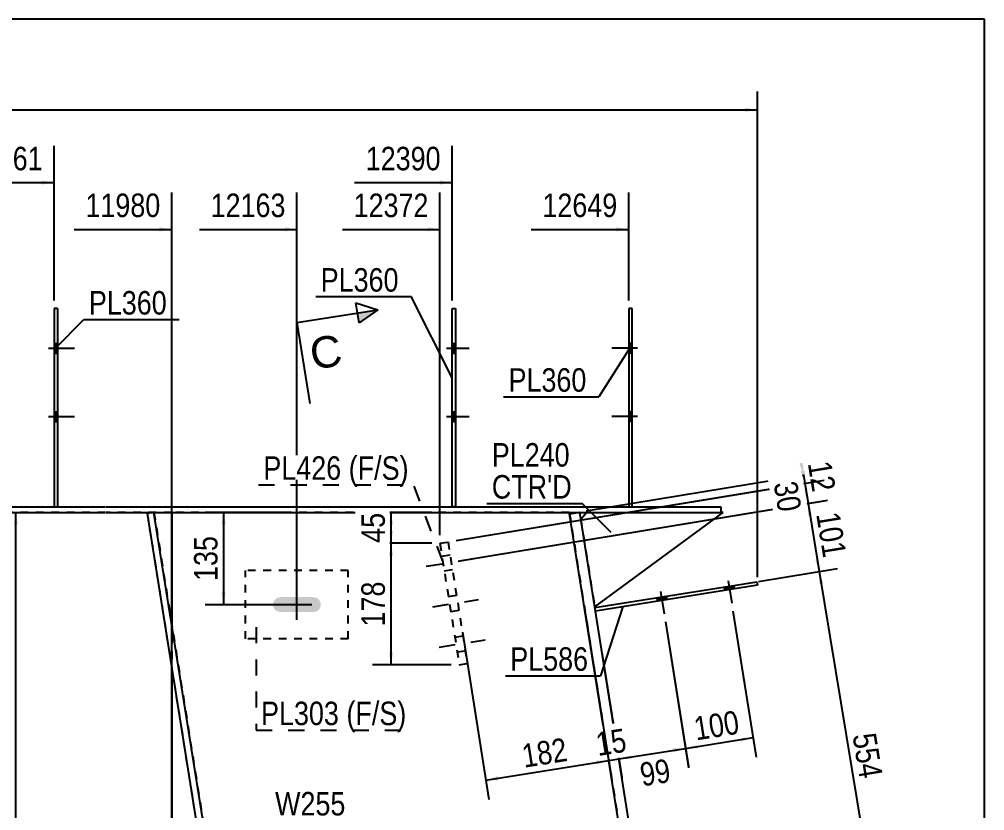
# Model space of a CAD drawing. Header units: millimetres. Extents: x -1031 to -628, y -184 to 93.
# Drawn here: x -746 to -628.3, y -3 to 93.4 of the extents above; entities that cross this region are included whole.
import ezdxf

# ---------------------------------------------------------------- set-up
doc = ezdxf.new("R2010")
doc.units = ezdxf.units.MM
doc.linetypes.add('DXK_LINE_DOT1', pattern=[1.8814, 0.9407, -0.9407])
doc.linetypes.add('DXK_LINE_DOT2', pattern=[3.9198, 1.9599, -1.9599])
doc.styles.add('Arial', font='ARIAL.TTF', dxfattribs={"height": 0.2})
doc.styles.add('Arial Narrow', font='ARIALN.TTF', dxfattribs={"height": 0.2})

# ---------------------------------------------------------------- blocks, each defined once
blk = doc.blocks.new('Unknown-624476958-1210')
at = {"color": 5, "linetype": 'Continuous'}
for p, q in [((-628.32, 93.42), (-1028.32, 93.42)), ((-628.32, -183.58), (-628.32, 93.42))]:
    blk.add_line(p, q, dxfattribs=at)
blk = doc.blocks.new('Part-624476958-1717 - 1694')
at = {"color": 2, "linetype": 'Continuous'}
for p, q in [((-764.79, 34), (-759.79, 34)), ((-764.79, 34), (-764.79, 33.33)), ((-764.79, 33.33), (-759.79, 33.33)), ((-759.69, 34), (-747.53, 34)), ((-759.69, 33.33), (-747.53, 33.33)), ((-747.43, 34), (-735.51, 34)), ((-747.43, 33.33), (-735.51, 33.33)), ((-735.41, 34), (-660.5, 34)), ((-735.41, 33.33), (-660.5, 33.33)), ((-660.5, 34), (-660.5, 33.33))]:
    blk.add_line(p, q, dxfattribs=at)
blk = doc.blocks.new('Part-624476958-1766 - 1694')
at = {"color": 2, "linetype": 'Continuous'}
for p, q in [((-784.48, 33.33), (-784.48, -20.83)), ((-727.42, 19.73), (-727.42, 33.33)), ((-727.42, 14.42), (-727.42, -33.33))]:
    blk.add_line(p, q, dxfattribs=at)
at = {"color": 7, "linetype": 'DXK_LINE_DOT1'}
for p, q in [((-769.89, 33.33), (-784.48, 33.33)), ((-759.79, 33.33), (-769.79, 33.33)), ((-747.53, 33.33), (-759.69, 33.33)), ((-735.51, 33.33), (-747.43, 33.33)), ((-727.42, 33.33), (-735.41, 33.33)), ((-727.42, 33.33), (-727.42, 14.42)), ((-784.48, -20.83), (-769.89, -21.56)), ((-769.79, -23.01), (-759.79, -23.51)), ((-759.69, -26.55), (-747.53, -27.15)), ((-747.43, -32.14), (-735.51, -32.73)), ((-735.41, -32.93), (-727.42, -33.33))]:
    blk.add_line(p, q, dxfattribs=at)
blk = doc.blocks.new('Part-624476958-1985 - 1694')
at = {"color": 2, "linetype": 'Continuous'}
for p, q in [((-677.56, 32.51), (-676.86, 33.33)), ((-675.86, 21.81), (-660.19, 33.33)), ((-660.19, 33.33), (-660.5, 33.33))]:
    blk.add_line(p, q, dxfattribs=at)
at = {"color": 7, "linetype": 'DXK_LINE_DOT1'}
for p, q in [((-676.86, 33.33), (-660.5, 33.33)), ((-677.56, 32.51), (-675.86, 21.81))]:
    blk.add_line(p, q, dxfattribs=at)
blk = doc.blocks.new('Part-624476958-2122 - 1694')
at = {"color": 2, "linetype": 'Continuous'}
for p, q in [((-671.29, 58.17), (-671.71, 58.17)), ((-671.71, 58.17), (-671.71, 34)), ((-671.29, 34), (-671.29, 58.17))]:
    blk.add_line(p, q, dxfattribs=at)
at = {"color": 7, "linetype": 'DXK_LINE_DOT1'}
blk.add_line((-671.71, 34), (-671.29, 34), dxfattribs=at)
blk = doc.blocks.new('Part-624476958-1912 - 1694')
at = {"color": 2, "linetype": 'Continuous'}
for p, q in [((-678.93, 33.17), (-677.9, 33.33)), ((-669.81, -24.17), (-678.93, 33.17)), ((-668.58, -23.98), (-677.69, 33.33))]:
    blk.add_line(p, q, dxfattribs=at)
at = {"color": 7, "linetype": 'DXK_LINE_DOT1'}
for p, q in [((-677.9, 33.33), (-677.7, 33.37)), ((-677.7, 33.37), (-677.69, 33.33)), ((-668.58, -23.98), (-669.81, -24.17))]:
    blk.add_line(p, q, dxfattribs=at)
blk = doc.blocks.new('Part-624476958-2127 - 1694')
at = {"color": 2, "linetype": 'Continuous'}
for p, q in [((-741.34, 58.17), (-741.76, 58.17)), ((-741.76, 58.17), (-741.76, 34)), ((-741.34, 58.17), (-741.34, 34))]:
    blk.add_line(p, q, dxfattribs=at)
at = {"color": 7, "linetype": 'DXK_LINE_DOT1'}
blk.add_line((-741.76, 34), (-741.34, 34), dxfattribs=at)
blk = doc.blocks.new('Part-624476958-1934 - 1694')
at = {"color": 2, "linetype": 'Continuous'}
for p, q in [((-729.59, 33.33), (-730.41, 33.2)), ((-730.41, 33.2), (-720.02, -32.16)), ((-719.19, -32.02), (-729.59, 33.33))]:
    blk.add_line(p, q, dxfattribs=at)
at = {"color": 7, "linetype": 'DXK_LINE_DOT1'}
blk.add_line((-720.02, -32.16), (-719.19, -32.02), dxfattribs=at)
blk = doc.blocks.new('Part-624476958-1956 - 1694')
at = {"color": 7, "linetype": 'DXK_LINE_DOT1'}
for p, q in [((-729.59, 33.33), (-730.41, 33.2)), ((-730.41, 33.2), (-720.02, -32.16)), ((-729.59, 33.33), (-719.19, -32.02))]:
    blk.add_line(p, q, dxfattribs=at)
blk = doc.blocks.new('Part-624476958-2203 - 1694')
at = {"color": 7, "linetype": 'DXK_LINE_DOT1'}
for p, q in [((-694.73, 29.57), (-693.74, 29.72)), ((-694.73, 29.57), (-692.37, 14.75)), ((-693.74, 29.72), (-691.39, 14.91)), ((-692.37, 14.75), (-691.39, 14.91))]:
    blk.add_line(p, q, dxfattribs=at)
blk = doc.blocks.new('Part-624476958-2085 - 1694')
at = {"color": 7, "linetype": 'DXK_LINE_DOT1'}
for p, q in [((-705.91, 26.25), (-718.41, 26.25)), ((-718.41, 17.92), (-718.41, 26.25)), ((-705.91, 17.92), (-705.91, 26.25)), ((-705.91, 17.92), (-718.41, 17.92))]:
    blk.add_line(p, q, dxfattribs=at)
blk = doc.blocks.new('Part-624476958-2181 - 1694')
at = {"color": 2, "linetype": 'Continuous'}
for p, q in [((-675.85, 21.72), (-656.1, 24.86)), ((-656.1, 24.86), (-656.03, 24.45)), ((-656.03, 24.45), (-675.78, 21.31))]:
    blk.add_line(p, q, dxfattribs=at)
at = {"color": 7, "linetype": 'DXK_LINE_DOT1'}
blk.add_line((-675.78, 21.31), (-675.85, 21.72), dxfattribs=at)
blk = doc.blocks.new('Part-624476958-2335 - 1694')
at = {"color": 2, "linetype": 'Continuous'}
for p, q in [((-693.25, 34), (-693.25, 58.17)), ((-693.25, 58.17), (-692.84, 58.17)), ((-692.84, 58.17), (-692.84, 34))]:
    blk.add_line(p, q, dxfattribs=at)
at = {"color": 7, "linetype": 'DXK_LINE_DOT1'}
blk.add_line((-692.84, 34), (-693.25, 34), dxfattribs=at)
blk = doc.blocks.new('Part-624476958-2370 - 1694')
at = {"color": 2, "linetype": 'Continuous'}
for p, q in [((-727.42, 33.33), (-727.42, 19.73)), ((-678.93, 33.17), (-678.96, 33.33)), ((-727.42, -33.33), (-727.42, 14.42))]:
    blk.add_line(p, q, dxfattribs=at)
at = {"color": 7, "linetype": 'DXK_LINE_DOT1'}
for p, q in [((-678.96, 33.33), (-727.42, 33.33)), ((-678.93, 33.17), (-669.81, -24.17)), ((-669.81, -24.17), (-719.19, -32.02)), ((-720.02, -32.16), (-727.42, -33.33))]:
    blk.add_line(p, q, dxfattribs=at)
blk = doc.blocks.new('Bolt-624476958-2376 - 1694')
at = {"linetype": 'Continuous'}
blk.add_hatch(color=3, dxfattribs=at).paths.add_polyline_path([(-715.01, 22.43), (-715.08, 22.08), (-715.01, 21.73), (-714.81, 21.43), (-714.51, 21.24), (-714.16, 21.17), (-710.16, 21.17), (-709.81, 21.24), (-709.51, 21.43), (-709.31, 21.73), (-709.24, 22.08), (-709.31, 22.43), (-709.51, 22.73), (-709.81, 22.93), (-710.16, 23), (-714.16, 23), (-714.51, 22.93), (-714.81, 22.73)])
at = {"color": 3, "linetype": 'Continuous'}
for p, q in [((-712.16, 20.25), (-712.16, 23.92)), ((-710.33, 22.08), (-713.99, 22.08))]:
    blk.add_line(p, q, dxfattribs=at)
blk = doc.blocks.new('Bolt-624476958-2385 - 1694')
at = {"linetype": 'Continuous'}
for points in [[(-660, 23.82), (-658.85, 24), (-658.91, 24.42), (-660.06, 24.23)], [(-660, 23.82), (-658.85, 24), (-658.91, 24.42), (-660.06, 24.23)], [(-668.23, 22.51), (-667.08, 22.7), (-667.14, 23.11), (-668.29, 22.92)], [(-668.23, 22.51), (-667.08, 22.7), (-667.14, 23.11), (-668.29, 22.92)]]:
    blk.add_hatch(color=3, dxfattribs=at).paths.add_polyline_path(points)
at = {"color": 3, "linetype": 'Continuous'}
for p, q in [((-659.59, 24.98), (-659.16, 22.27)), ((-659.59, 24.98), (-659.16, 22.27)), ((-667.82, 23.67), (-667.39, 20.96)), ((-667.82, 23.67), (-667.39, 20.96)), ((-660.06, 24.23), (-660, 23.82)), ((-660.06, 24.23), (-660, 23.82)), ((-658.91, 24.42), (-658.85, 24)), ((-658.91, 24.42), (-658.85, 24)), ((-668.29, 22.92), (-668.23, 22.51)), ((-668.29, 22.92), (-668.23, 22.51)), ((-667.14, 23.11), (-667.08, 22.7)), ((-667.14, 23.11), (-667.08, 22.7))]:
    blk.add_line(p, q, dxfattribs=at)
blk = doc.blocks.new('Bolt-624476958-2386 - 1694')
at = {"color": 3, "linetype": 'DXK_LINE_DOT2'}
for p, q in [((-696.39, 26.77), (-690.8, 27.66)), ((-694.48, 28), (-693.49, 28.16)), ((-694.19, 26.19), (-693.21, 26.35)), ((-695.61, 21.83), (-690.01, 22.72)), ((-693.7, 23.07), (-692.71, 23.22)), ((-693.41, 21.26), (-692.42, 21.41)), ((-694.82, 16.9), (-689.23, 17.79)), ((-692.91, 18.13), (-691.92, 18.29)), ((-692.62, 16.32), (-691.64, 16.47))]:
    blk.add_line(p, q, dxfattribs=at)
blk = doc.blocks.new('Bolt-624476958-2394 - 1694')
at = {"linetype": 'Continuous'}
for points in [[(-692.84, 52.75), (-692.84, 53.91), (-693.25, 53.91), (-693.25, 52.75)], [(-692.84, 52.75), (-692.84, 53.91), (-693.25, 53.91), (-693.25, 52.75)], [(-692.84, 44.41), (-692.84, 45.58), (-693.25, 45.58), (-693.25, 44.41)], [(-692.84, 44.41), (-692.84, 45.58), (-693.25, 45.58), (-693.25, 44.41)]]:
    blk.add_hatch(color=3, dxfattribs=at).paths.add_polyline_path(points)
at = {"color": 3, "linetype": 'Continuous'}
for p, q in [((-693.92, 53.33), (-691.17, 53.33)), ((-693.92, 53.33), (-691.17, 53.33)), ((-693.25, 53.91), (-692.84, 53.91)), ((-693.25, 53.91), (-692.84, 53.91)), ((-693.25, 52.75), (-692.84, 52.75)), ((-693.25, 52.75), (-692.84, 52.75)), ((-693.92, 45), (-691.17, 45)), ((-693.92, 45), (-691.17, 45)), ((-693.25, 45.58), (-692.84, 45.58)), ((-693.25, 45.58), (-692.84, 45.58)), ((-693.25, 44.41), (-692.84, 44.41)), ((-693.25, 44.41), (-692.84, 44.41))]:
    blk.add_line(p, q, dxfattribs=at)
blk = doc.blocks.new('Bolt-624476958-8358 - 1694')
at = {"linetype": 'Continuous'}
for points in [[(-671.29, 52.75), (-671.29, 53.91), (-671.71, 53.91), (-671.71, 52.75)], [(-671.29, 52.75), (-671.29, 53.91), (-671.71, 53.91), (-671.71, 52.75)], [(-671.29, 44.41), (-671.29, 45.58), (-671.71, 45.58), (-671.71, 44.41)], [(-671.29, 44.41), (-671.29, 45.58), (-671.71, 45.58), (-671.71, 44.41)]]:
    blk.add_hatch(color=3, dxfattribs=at).paths.add_polyline_path(points)
at = {"color": 3, "linetype": 'Continuous'}
for p, q in [((-670.63, 53.33), (-673.79, 53.33)), ((-670.63, 53.33), (-673.79, 53.33)), ((-671.29, 53.91), (-671.71, 53.91)), ((-671.29, 53.91), (-671.71, 53.91)), ((-671.29, 52.75), (-671.71, 52.75)), ((-671.29, 52.75), (-671.71, 52.75)), ((-670.63, 45), (-673.79, 45)), ((-670.63, 45), (-673.79, 45)), ((-671.29, 45.58), (-671.71, 45.58)), ((-671.29, 45.58), (-671.71, 45.58)), ((-671.29, 44.41), (-671.71, 44.41)), ((-671.29, 44.41), (-671.71, 44.41))]:
    blk.add_line(p, q, dxfattribs=at)
blk = doc.blocks.new('Bolt-624476958-5763 - 1694')
at = {"linetype": 'Continuous'}
for points in [[(-741.34, 52.75), (-741.34, 53.91), (-741.76, 53.91), (-741.76, 52.75)], [(-741.34, 52.75), (-741.34, 53.91), (-741.76, 53.91), (-741.76, 52.75)], [(-741.34, 44.41), (-741.34, 45.58), (-741.76, 45.58), (-741.76, 44.41)], [(-741.34, 44.41), (-741.34, 45.58), (-741.76, 45.58), (-741.76, 44.41)]]:
    blk.add_hatch(color=3, dxfattribs=at).paths.add_polyline_path(points)
at = {"color": 3, "linetype": 'Continuous'}
for p, q in [((-742.43, 53.33), (-739.26, 53.33)), ((-742.43, 53.33), (-739.26, 53.33)), ((-741.76, 53.91), (-741.34, 53.91)), ((-741.76, 53.91), (-741.34, 53.91)), ((-741.76, 52.75), (-741.34, 52.75)), ((-741.76, 52.75), (-741.34, 52.75)), ((-742.43, 45), (-739.26, 45)), ((-742.43, 45), (-739.26, 45)), ((-741.76, 45.58), (-741.34, 45.58)), ((-741.76, 45.58), (-741.34, 45.58)), ((-741.76, 44.41), (-741.34, 44.41)), ((-741.76, 44.41), (-741.34, 44.41))]:
    blk.add_line(p, q, dxfattribs=at)
blk = doc.blocks.new('StraightDimension-624476958-9622 - 1694')
at = {"linetype": 'Continuous'}
for points in [[(-671.39, 3.26), (-672.91, 3.28), (-671.47, 3.76)], [(-666.31, 4.58), (-664.79, 4.57), (-666.23, 4.09)]]:
    blk.add_hatch(color=7, dxfattribs=at).paths.add_polyline_path(points)
at = {"color": 7, "linetype": 'Continuous'}
for p, q in [((-667.23, 19.97), (-664.43, 2.35)), ((-674.97, 16.24), (-672.56, 1.05)), ((-672.91, 3.28), (-664.79, 4.57))]:
    blk.add_line(p, q, dxfattribs=at)
at = {"color": 0}
blk.add_wipeout([(-665.77, 0.01), (-666.43, 4.16), (-671.22, 3.39), (-670.56, -0.76)], dxfattribs=at)
at = {"color": 3, "style": 'Arial Narrow'}
blk.add_text('99', height=2.863, rotation=9.0355, dxfattribs=at).set_placement((-670.07, -0.07))
blk = doc.blocks.new('StraightDimension-624476958-11270 - 1694')
at = {"linetype": 'Continuous'}
blk.add_hatch(color=7, dxfattribs=at).paths.add_polyline_path([(-694.75, 73.77), (-693.25, 73.52), (-694.75, 73.27)])
at = {"color": 7, "linetype": 'Continuous'}
for p, q in [((-693.25, 59.17), (-693.25, 78.02)), ((-705.14, 73.52), (-693.25, 73.52))]:
    blk.add_line(p, q, dxfattribs=at)
at = {"color": 0}
blk.add_wipeout([(-694.03, 74.42), (-694.03, 78.62), (-704.37, 78.62), (-704.37, 74.42)], dxfattribs=at)
at = {"color": 3, "style": 'Arial Narrow'}
blk.add_text('12390', height=2.863, dxfattribs=at).set_placement((-703.77, 75.02))
blk = doc.blocks.new('StraightDimension-624476958-3941 - 1694')
at = {"linetype": 'Continuous'}
for points in [[(-700.94, 28.07), (-700.69, 29.57), (-700.44, 28.07)], [(-700.44, 16.25), (-700.69, 14.75), (-700.94, 16.25)]]:
    blk.add_hatch(color=7, dxfattribs=at).paths.add_polyline_path(points)
at = {"color": 7, "linetype": 'Continuous'}
for p, q in [((-695.73, 29.57), (-702.94, 29.57)), ((-700.69, 14.75), (-700.69, 29.57)), ((-693.37, 14.75), (-702.94, 14.75))]:
    blk.add_line(p, q, dxfattribs=at)
at = {"color": 0}
blk.add_wipeout([(-700.84, 25.5), (-705.04, 25.5), (-705.04, 18.82), (-700.84, 18.82)], dxfattribs=at)
at = {"color": 3, "style": 'Arial Narrow'}
blk.add_text('178', height=2.863, rotation=90.0002, dxfattribs=at).set_placement((-701.44, 19.42))
blk = doc.blocks.new('StraightDimension-624476958-9448 - 1694')
at = {"linetype": 'Continuous'}
for points in [[(-649.85, 32.9), (-649.85, 34.42), (-649.36, 32.98)], [(-648.48, 27.64), (-648.48, 26.12), (-648.97, 27.56)]]:
    blk.add_hatch(color=7, dxfattribs=at).paths.add_polyline_path(points)
at = {"color": 7, "linetype": 'Continuous'}
for p, q in [((-692.36, 27.42), (-647.63, 34.78)), ((-649.85, 34.42), (-648.48, 26.12)), ((-655.9, 24.9), (-646.26, 26.49))]:
    blk.add_line(p, q, dxfattribs=at)
at = {"color": 0}
blk.add_wipeout([(-648.48, 27), (-644.33, 27.68), (-645.42, 34.27), (-649.56, 33.59)], dxfattribs=at)
at = {"color": 3, "style": 'Arial Narrow'}
blk.add_text('101', height=2.863, rotation=-80.6495, dxfattribs=at).set_placement((-648.87, 33.1))
blk = doc.blocks.new('StraightDimension-624476958-9450 - 1694')
at = {"linetype": 'Continuous'}
for points in [[(-650.41, 39.38), (-650.42, 37.86), (-650.91, 39.3)], [(-650.26, 35.36), (-650.26, 36.88), (-649.77, 35.45)]]:
    blk.add_hatch(color=7, dxfattribs=at).paths.add_polyline_path(points)
at = {"color": 7, "linetype": 'Continuous'}
for p, q in [((-676.91, 33.5), (-648.2, 38.22)), ((-650.42, 37.86), (-650.26, 36.88)), ((-692.76, 29.89), (-648.04, 37.25))]:
    blk.add_line(p, q, dxfattribs=at)
at = {"color": 0}
blk.add_wipeout([(-649.79, 35), (-645.65, 35.68), (-646.44, 40.47), (-650.58, 39.79)], dxfattribs=at)
at = {"color": 3, "style": 'Arial Narrow'}
blk.add_text('12', height=2.863, rotation=-80.6495, dxfattribs=at).set_placement((-649.89, 39.3))
blk = doc.blocks.new('StraightDimension-624476958-2766 - 1694')
at = {"linetype": 'Continuous'}
for points in [[(-746.68, 31.83), (-746.43, 33.33), (-746.18, 31.83)], [(-746.18, -21.42), (-746.43, -22.92), (-746.68, -21.42)]]:
    blk.add_hatch(color=7, dxfattribs=at).paths.add_polyline_path(points)
at = {"color": 7, "linetype": 'Continuous'}
for p, q in [((-749.35, 33.33), (-744.03, 33.33)), ((-746.43, -22.92), (-746.43, 33.33)), ((-750.67, -22.92), (-744.03, -22.92))]:
    blk.add_line(p, q, dxfattribs=at)
at = {"color": 0}
blk.add_wipeout([(-746.58, 8.55), (-750.78, 8.55), (-750.78, 1.87), (-746.58, 1.87)], dxfattribs=at)
at = {"color": 3, "style": 'Arial Narrow'}
blk.add_text('675', height=2.863, rotation=90.0002, dxfattribs=at).set_placement((-747.18, 2.47))
blk = doc.blocks.new('StraightDimension-624476958-2826 - 1694')
at = {"linetype": 'Continuous'}
for points in [[(-721.34, 31.83), (-721.09, 33.33), (-720.84, 31.83)], [(-720.84, 23.58), (-721.09, 22.08), (-721.34, 23.58)]]:
    blk.add_hatch(color=7, dxfattribs=at).paths.add_polyline_path(points)
at = {"color": 7, "linetype": 'Continuous'}
for p, q in [((-713.16, 33.33), (-723.34, 33.33)), ((-721.09, 22.08), (-721.09, 33.33)), ((-713.16, 22.08), (-723.34, 22.08))]:
    blk.add_line(p, q, dxfattribs=at)
at = {"color": 0}
blk.add_wipeout([(-721.24, 31.05), (-725.44, 31.05), (-725.44, 24.37), (-721.24, 24.37)], dxfattribs=at)
at = {"color": 3, "style": 'Arial Narrow'}
blk.add_text('135', height=2.863, rotation=90.0002, dxfattribs=at).set_placement((-721.84, 24.97))
blk = doc.blocks.new('StraightDimension-624476958-11272 - 1694')
at = {"linetype": 'Continuous'}
blk.add_hatch(color=7, dxfattribs=at).paths.add_polyline_path([(-713.66, 68.07), (-712.16, 67.82), (-713.66, 67.57)])
at = {"color": 7, "linetype": 'Continuous'}
for p, q in [((-712.16, 23.08), (-712.16, 72.32)), ((-724.05, 67.82), (-712.16, 67.82))]:
    blk.add_line(p, q, dxfattribs=at)
at = {"color": 0}
blk.add_wipeout([(-712.94, 68.72), (-712.94, 72.92), (-723.28, 72.92), (-723.28, 68.72)], dxfattribs=at)
at = {"color": 3, "style": 'Arial Narrow'}
blk.add_text('12163', height=2.863, dxfattribs=at).set_placement((-722.68, 69.32))
blk = doc.blocks.new('StraightDimension-624476958-3940 - 1694')
at = {"linetype": 'Continuous'}
for points in [[(-700.94, 31.83), (-700.69, 33.33), (-700.44, 31.83)], [(-700.44, 31.07), (-700.69, 29.57), (-700.94, 31.07)]]:
    blk.add_hatch(color=7, dxfattribs=at).paths.add_polyline_path(points)
at = {"color": 7, "linetype": 'Continuous'}
for p, q in [((-695.73, 33.33), (-702.94, 33.33)), ((-700.69, 29.57), (-700.69, 33.33)), ((-695.73, 29.57), (-702.94, 29.57))]:
    blk.add_line(p, q, dxfattribs=at)
at = {"color": 0}
blk.add_wipeout([(-700.84, 33.88), (-705.04, 33.88), (-705.04, 29.02), (-700.84, 29.02)], dxfattribs=at)
at = {"color": 3, "style": 'Arial Narrow'}
blk.add_text('45', height=2.863, rotation=90.0002, dxfattribs=at).set_placement((-701.44, 29.62))
blk = doc.blocks.new('StraightDimension-624476958-9447 - 1694')
at = {"linetype": 'Continuous'}
for points in [[(-648.49, 24.6), (-648.48, 26.12), (-647.99, 24.68)], [(-640.98, -17.94), (-640.98, -19.47), (-641.47, -18.03)]]:
    blk.add_hatch(color=7, dxfattribs=at).paths.add_polyline_path(points)
at = {"color": 7, "linetype": 'Continuous'}
for p, q in [((-655.9, 24.9), (-646.26, 26.49)), ((-648.48, 26.12), (-640.98, -19.47)), ((-661.62, -22.86), (-638.76, -19.1))]:
    blk.add_line(p, q, dxfattribs=at)
at = {"color": 0}
blk.add_wipeout([(-644.04, 0.05), (-639.9, 0.74), (-640.98, 7.33), (-645.13, 6.65)], dxfattribs=at)
at = {"color": 3, "style": 'Arial Narrow'}
blk.add_text('554', height=2.863, rotation=-80.6495, dxfattribs=at).set_placement((-644.44, 6.16))
blk = doc.blocks.new('StraightDimension-624476958-9449 - 1694')
at = {"linetype": 'Continuous'}
for points in [[(-650.25, 38.41), (-650.26, 36.88), (-650.75, 38.32)], [(-649.85, 32.9), (-649.85, 34.42), (-649.36, 32.98)]]:
    blk.add_hatch(color=7, dxfattribs=at).paths.add_polyline_path(points)
at = {"color": 7, "linetype": 'Continuous'}
for p, q in [((-692.76, 29.89), (-647.89, 37.27)), ((-650.26, 36.88), (-649.85, 34.42)), ((-692.36, 27.42), (-647.48, 34.81))]:
    blk.add_line(p, q, dxfattribs=at)
at = {"color": 0}
blk.add_wipeout([(-653.95, 32.55), (-649.81, 33.23), (-650.6, 38.02), (-654.74, 37.34)], dxfattribs=at)
at = {"color": 3, "style": 'Arial Narrow'}
blk.add_text('30', height=2.863, rotation=-80.6495, dxfattribs=at).set_placement((-654.05, 36.85))
blk = doc.blocks.new('StraightDimension-624476958-9621 - 1694')
at = {"linetype": 'Continuous'}
for points in [[(-658.08, 5.89), (-656.56, 5.88), (-658, 5.39)], [(-663.26, 4.56), (-664.79, 4.57), (-663.34, 5.05)]]:
    blk.add_hatch(color=7, dxfattribs=at).paths.add_polyline_path(points)
at = {"color": 7, "linetype": 'Continuous'}
for p, q in [((-659, 21.28), (-656.18, 3.51)), ((-667.23, 19.97), (-664.41, 2.2)), ((-664.79, 4.57), (-656.56, 5.88))]:
    blk.add_line(p, q, dxfattribs=at)
at = {"color": 0}
blk.add_wipeout([(-657.39, 5.9), (-658.05, 10.04), (-664.65, 8.99), (-663.99, 4.85)], dxfattribs=at)
at = {"color": 3, "style": 'Arial Narrow'}
blk.add_text('100', height=2.863, rotation=9.0355, dxfattribs=at).set_placement((-663.5, 5.53))
blk = doc.blocks.new('StraightDimension-624476958-9623 - 1694')
at = {"linetype": 'Continuous'}
for points in [[(-671.39, 3.26), (-672.91, 3.28), (-671.47, 3.76)], [(-675.67, 3.09), (-674.15, 3.08), (-675.59, 2.6)]]:
    blk.add_hatch(color=7, dxfattribs=at).paths.add_polyline_path(points)
at = {"color": 7, "linetype": 'Continuous'}
for p, q in [((-677.01, 21.1), (-673.77, 0.71)), ((-674.97, 16.24), (-672.54, 0.91)), ((-674.15, 3.08), (-672.91, 3.28))]:
    blk.add_line(p, q, dxfattribs=at)
at = {"color": 0}
blk.add_wipeout([(-671.16, 3.71), (-671.82, 7.86), (-676.61, 7.09), (-675.95, 2.94)], dxfattribs=at)
at = {"color": 3, "style": 'Arial Narrow'}
blk.add_text('15', height=2.863, rotation=9.0355, dxfattribs=at).set_placement((-675.45, 3.63))
blk = doc.blocks.new('StraightDimension-624476958-9624 - 1694')
at = {"linetype": 'Continuous'}
for points in [[(-675.67, 3.09), (-674.15, 3.08), (-675.59, 2.6)], [(-687.61, 0.69), (-689.13, 0.7), (-687.68, 1.18)]]:
    blk.add_hatch(color=7, dxfattribs=at).paths.add_polyline_path(points)
at = {"color": 7, "linetype": 'Continuous'}
for p, q in [((-677.01, 21.1), (-673.77, 0.71)), ((-691.99, 18.72), (-688.75, -1.67)), ((-689.13, 0.7), (-674.15, 3.08))]:
    blk.add_line(p, q, dxfattribs=at)
at = {"color": 0}
blk.add_wipeout([(-678.36, 2.56), (-679.02, 6.71), (-685.62, 5.66), (-684.96, 1.51)], dxfattribs=at)
at = {"color": 3, "style": 'Arial Narrow'}
blk.add_text('182', height=2.863, rotation=9.0355, dxfattribs=at).set_placement((-684.46, 2.2))
blk = doc.blocks.new('StraightDimension-624476958-11269 - 1694')
at = {"linetype": 'Continuous'}
blk.add_hatch(color=7, dxfattribs=at).paths.add_polyline_path([(-673.21, 68.07), (-671.71, 67.82), (-673.21, 67.57)])
at = {"color": 7, "linetype": 'Continuous'}
for p, q in [((-671.71, 59.17), (-671.71, 72.32)), ((-683.6, 67.82), (-671.71, 67.82))]:
    blk.add_line(p, q, dxfattribs=at)
at = {"color": 0}
blk.add_wipeout([(-672.48, 68.72), (-672.48, 72.92), (-682.83, 72.92), (-682.83, 68.72)], dxfattribs=at)
at = {"color": 3, "style": 'Arial Narrow'}
blk.add_text('12649', height=2.863, dxfattribs=at).set_placement((-682.23, 69.32))
blk = doc.blocks.new('StraightDimension-624476958-11271 - 1694')
at = {"linetype": 'Continuous'}
blk.add_hatch(color=7, dxfattribs=at).paths.add_polyline_path([(-696.23, 68.07), (-694.73, 67.82), (-696.23, 67.57)])
at = {"color": 7, "linetype": 'Continuous'}
for p, q in [((-694.73, 30.57), (-694.73, 72.32)), ((-706.62, 67.82), (-694.73, 67.82))]:
    blk.add_line(p, q, dxfattribs=at)
at = {"color": 0}
blk.add_wipeout([(-695.5, 68.72), (-695.5, 72.92), (-705.85, 72.92), (-705.85, 68.72)], dxfattribs=at)
at = {"color": 3, "style": 'Arial Narrow'}
blk.add_text('12372', height=2.863, dxfattribs=at).set_placement((-705.25, 69.32))
blk = doc.blocks.new('StraightDimension-624476958-11273 - 1694')
at = {"linetype": 'Continuous'}
blk.add_hatch(color=7, dxfattribs=at).paths.add_polyline_path([(-728.92, 68.07), (-727.42, 67.82), (-728.92, 67.57)])
at = {"color": 7, "linetype": 'Continuous'}
for p, q in [((-727.42, -32.33), (-727.42, 72.32)), ((-739.31, 67.82), (-727.42, 67.82))]:
    blk.add_line(p, q, dxfattribs=at)
at = {"color": 0}
blk.add_wipeout([(-728.2, 68.72), (-728.2, 72.92), (-738.54, 72.92), (-738.54, 68.72)], dxfattribs=at)
at = {"color": 3, "style": 'Arial Narrow'}
blk.add_text('11980', height=2.863, dxfattribs=at).set_placement((-737.94, 69.32))
blk = doc.blocks.new('StraightDimension-624476958-11274 - 1694')
at = {"linetype": 'Continuous'}
blk.add_hatch(color=7, dxfattribs=at).paths.add_polyline_path([(-743.26, 73.77), (-741.76, 73.52), (-743.26, 73.27)])
at = {"color": 7, "linetype": 'Continuous'}
for p, q in [((-741.76, 59.17), (-741.76, 78.02)), ((-753.65, 73.52), (-741.76, 73.52))]:
    blk.add_line(p, q, dxfattribs=at)
at = {"color": 0}
blk.add_wipeout([(-742.53, 74.42), (-742.53, 78.62), (-752.88, 78.62), (-752.88, 74.42)], dxfattribs=at)
at = {"color": 3, "style": 'Arial Narrow'}
blk.add_text('11761', height=2.863, dxfattribs=at).set_placement((-752.28, 75.02))
blk = doc.blocks.new('StraightDimension-624476958-11607 - 1694')
at = {"linetype": 'Continuous'}
blk.add_hatch(color=7, dxfattribs=at).paths.add_polyline_path([(-657.53, 82.64), (-656.03, 82.39), (-657.53, 82.14)])
at = {"color": 7, "linetype": 'Continuous'}
for p, q in [((-656.03, 25.45), (-656.03, 84.64)), ((-1000, 82.39), (-656.03, 82.39))]:
    blk.add_line(p, q, dxfattribs=at)
blk = doc.blocks.new('Mark-624476958-2177 - 1694')
at = {"color": 7, "linetype": 'Continuous'}
for p in [(-672.41, 21.85), (-686.75, 13.42)]:
    blk.add_line(p, (-675.14, 13.42), dxfattribs=at)
at = {"color": 0}
blk.add_wipeout([(-676.64, 14.02), (-676.64, 17.02), (-686.15, 17.02), (-686.15, 14.02)], dxfattribs=at)
blk.add_wipeout([(-676.64, 14.02), (-676.64, 17.02), (-686.15, 17.02), (-686.15, 14.02)], dxfattribs=at)
at = {"color": 3, "style": 'Arial Narrow'}
blk.add_text('PL586', height=2.863, dxfattribs=at).set_placement((-686.15, 14.02))
blk = doc.blocks.new('Mark-624476958-1981 - 1694')
at = {"color": 7, "linetype": 'Continuous'}
for p in [(-689, 34.41), (-673.86, 30.87)]:
    blk.add_line(p, (-677.4, 34.41), dxfattribs=at)
at = {"color": 0}
for points in [[(-678.9, 38.91), (-678.9, 41.91), (-688.4, 41.91), (-688.4, 38.91)], [(-678.65, 35.01), (-678.65, 38.01), (-688.4, 38.01), (-688.4, 35.01)]]:
    blk.add_wipeout(points, dxfattribs=at)
for points in [[(-678.9, 38.91), (-678.9, 41.91), (-688.4, 41.91), (-688.4, 38.91)], [(-678.65, 35.01), (-678.65, 38.01), (-688.4, 38.01), (-688.4, 35.01)]]:
    blk.add_wipeout(points, dxfattribs=at)
at = {"color": 3, "style": 'Arial Narrow'}
blk.add_text('PL240', height=2.863, dxfattribs=at).set_placement((-688.4, 38.91))
at = {"color": 1, "style": 'Arial Narrow'}
blk.add_text("CTR'D", height=2.863, dxfattribs=at).set_placement((-688.4, 35.01))
blk = doc.blocks.new('Mark-624476958-2199 - 1694')
at = {"color": 7, "linetype": 'DXK_LINE_DOT2'}
for p in [(-716.85, 36.7), (-694.38, 27.37)]:
    blk.add_line(p, (-697.95, 36.7), dxfattribs=at)
at = {"color": 0}
for points in [[(-706.75, 37.3), (-706.75, 40.3), (-716.25, 40.3), (-716.25, 37.3)], [(-698.55, 37.3), (-698.55, 40.3), (-705.85, 40.3), (-705.85, 37.3)]]:
    blk.add_wipeout(points, dxfattribs=at)
for points in [[(-706.75, 37.3), (-706.75, 40.3), (-716.25, 40.3), (-716.25, 37.3)], [(-698.55, 37.3), (-698.55, 40.3), (-705.85, 40.3), (-705.85, 37.3)]]:
    blk.add_wipeout(points, dxfattribs=at)
at = {"color": 3, "style": 'Arial Narrow'}
for s, p in [('PL426', (-716.25, 37.3)), ('(F/', (-705.85, 37.3)), ('S)', (-701.83, 37.3))]:
    blk.add_text(s, height=2.863, dxfattribs=at).set_placement(p)
blk = doc.blocks.new('Mark-624476958-2081 - 1694')
at = {"color": 7, "linetype": 'DXK_LINE_DOT2'}
for p, q in [((-717.13, 19.33), (-717.13, 6.8)), ((-717.13, 6.8), (-698.23, 6.8))]:
    blk.add_line(p, q, dxfattribs=at)
at = {"color": 0}
for points in [[(-707.02, 7.4), (-707.02, 10.4), (-716.53, 10.4), (-716.53, 7.4)], [(-698.83, 7.4), (-698.83, 10.4), (-706.12, 10.4), (-706.12, 7.4)]]:
    blk.add_wipeout(points, dxfattribs=at)
for points in [[(-707.02, 7.4), (-707.02, 10.4), (-716.53, 10.4), (-716.53, 7.4)], [(-698.83, 7.4), (-698.83, 10.4), (-706.12, 10.4), (-706.12, 7.4)]]:
    blk.add_wipeout(points, dxfattribs=at)
at = {"color": 3, "style": 'Arial Narrow'}
for s, p in [('PL303', (-716.53, 7.4)), ('(F/', (-706.12, 7.4)), ('S)', (-702.11, 7.4))]:
    blk.add_text(s, height=2.863, dxfattribs=at).set_placement(p)
blk = doc.blocks.new('Mark-624476958-2366 - 1694')
at = {"color": 7, "linetype": 'Continuous'}
for p in [(-715.42, -4.21), (-701.31, -6.71)]:
    blk.add_line(p, (-705.64, -4.21), dxfattribs=at)
at = {"color": 0}
blk.add_wipeout([(-706.24, -3.61), (-706.24, -0.61), (-714.82, -0.61), (-714.82, -3.61)], dxfattribs=at)
blk.add_wipeout([(-706.24, -3.61), (-706.24, -0.61), (-714.82, -0.61), (-714.82, -3.61)], dxfattribs=at)
at = {"color": 3, "style": 'Arial Narrow'}
blk.add_text('W255', height=2.863, dxfattribs=at).set_placement((-714.82, -3.61))
blk = doc.blocks.new('Mark-624476958-2123 - 1694')
at = {"color": 7, "linetype": 'Continuous'}
for p, q in [((-741.65, 53.31), (-738.12, 56.84)), ((-738.12, 56.84), (-726.51, 56.84))]:
    blk.add_line(p, q, dxfattribs=at)
at = {"color": 0}
blk.add_wipeout([(-728.01, 57.44), (-728.01, 60.44), (-737.52, 60.44), (-737.52, 57.44)], dxfattribs=at)
blk.add_wipeout([(-728.01, 57.44), (-728.01, 60.44), (-737.52, 60.44), (-737.52, 57.44)], dxfattribs=at)
at = {"color": 3, "style": 'Arial Narrow'}
blk.add_text('PL360', height=2.863, dxfattribs=at).set_placement((-737.52, 57.44))
blk = doc.blocks.new('Mark-624476958-4640 - 1694')
at = {"color": 7, "linetype": 'Continuous'}
for p in [(-671.6, 53.3), (-686.96, 47.43)]:
    blk.add_line(p, (-675.36, 47.43), dxfattribs=at)
at = {"color": 0}
blk.add_wipeout([(-676.86, 48.03), (-676.86, 51.03), (-686.36, 51.03), (-686.36, 48.03)], dxfattribs=at)
blk.add_wipeout([(-676.86, 48.03), (-676.86, 51.03), (-686.36, 51.03), (-686.36, 48.03)], dxfattribs=at)
at = {"color": 3, "style": 'Arial Narrow'}
blk.add_text('PL360', height=2.863, dxfattribs=at).set_placement((-686.36, 48.03))
blk = doc.blocks.new('SectionMark-624476958-3178 - 1694')
at = {"linetype": 'Continuous'}
for points in [[(-704.57, 56.41), (-704.76, 57.64), (-702.29, 58.03)], [(-687.81, -48.94), (-688.01, -47.71), (-685.35, -48.55)]]:
    blk.add_hatch(color=30, dxfattribs=at).paths.add_polyline_path(points)
at = {"color": 30, "linetype": 'Continuous'}
for p, q in [((-704.57, 56.41), (-704.96, 58.88)), ((-704.96, 58.88), (-702.29, 58.03)), ((-712.17, 56.46), (-702.29, 58.03)), ((-702.29, 58.03), (-704.57, 56.41)), ((-685.35, -48.55), (-688.01, -47.71)), ((-688.01, -47.71), (-687.62, -50.18)), ((-685.35, -48.55), (-687.62, -50.18))]:
    blk.add_line(p, q, dxfattribs=at)
at = {"color": 0, "linetype": 'Continuous'}
for points in [[(-706.44, 51.3), (-707.06, 55.25), (-710.87, 54.64), (-710.24, 50.69)], [(-690.74, -47.39), (-691.37, -43.43), (-695.18, -44.04), (-694.55, -47.99)]]:
    blk.add_wipeout(points, dxfattribs=at)
at = {"color": 30, "linetype": 'Continuous'}
for p, q in [((-712.17, 56.46), (-710.6, 46.59)), ((-695.22, -50.12), (-696.79, -40.25)), ((-695.22, -50.12), (-685.35, -48.55))]:
    blk.add_line(p, q, dxfattribs=at)
at = {"color": 96, "linetype": 'Continuous', "style": 'Arial'}
for p in [(-710.24, 50.69), (-694.55, -47.99)]:
    blk.add_text('C', height=3.82, rotation=9.0355, dxfattribs=at).set_placement(p)
blk = doc.blocks.new('Mark-624476958-4632 - 1694')
at = {"color": 7, "linetype": 'Continuous'}
for p in [(-709.86, 59.63), (-693.25, 49.74)]:
    blk.add_line(p, (-698.25, 59.63), dxfattribs=at)
at = {"color": 0}
blk.add_wipeout([(-699.75, 60.23), (-699.75, 63.23), (-709.26, 63.23), (-709.26, 60.23)], dxfattribs=at)
blk.add_wipeout([(-699.75, 60.23), (-699.75, 63.23), (-709.26, 63.23), (-709.26, 60.23)], dxfattribs=at)
at = {"color": 3, "style": 'Arial Narrow'}
blk.add_text('PL360', height=2.863, dxfattribs=at).set_placement((-709.26, 60.23))

msp = doc.modelspace()

# ---------------------------------------------------------------- block references
for name in ['Unknown-624476958-1210', 'Part-624476958-2127 - 1694', 'Part-624476958-2335 - 1694', 'Part-624476958-2122 - 1694', 'Bolt-624476958-5763 - 1694', 'Bolt-624476958-2394 - 1694', 'Bolt-624476958-8358 - 1694', 'Part-624476958-1766 - 1694', 'Part-624476958-1717 - 1694', 'Part-624476958-1934 - 1694', 'Part-624476958-1956 - 1694', 'Part-624476958-2370 - 1694', 'Part-624476958-1912 - 1694', 'Part-624476958-1985 - 1694', 'Part-624476958-2203 - 1694', 'Bolt-624476958-2386 - 1694', 'Part-624476958-2085 - 1694', 'Part-624476958-2181 - 1694', 'Bolt-624476958-2385 - 1694', 'Bolt-624476958-2376 - 1694']:
    msp.add_blockref(name, (0, 0))

# ---------------------------------------------------------------- next in the draw order: block references
for name in ['StraightDimension-624476958-11274 - 1694', 'StraightDimension-624476958-11270 - 1694', 'StraightDimension-624476958-11273 - 1694', 'StraightDimension-624476958-11269 - 1694', 'StraightDimension-624476958-9448 - 1694', 'StraightDimension-624476958-2766 - 1694', 'StraightDimension-624476958-2826 - 1694', 'StraightDimension-624476958-3941 - 1694', 'StraightDimension-624476958-9622 - 1694', 'Mark-624476958-2366 - 1694']:
    msp.add_blockref(name, (0, 0))

# ---------------------------------------------------------------- next in the draw order: block references
for name in ['StraightDimension-624476958-11272 - 1694', 'StraightDimension-624476958-9450 - 1694', 'StraightDimension-624476958-3940 - 1694', 'StraightDimension-624476958-9447 - 1694', 'StraightDimension-624476958-9623 - 1694', 'Mark-624476958-2081 - 1694']:
    msp.add_blockref(name, (0, 0))

# ---------------------------------------------------------------- next in the draw order: block references
for name in ['StraightDimension-624476958-11271 - 1694', 'StraightDimension-624476958-9449 - 1694', 'StraightDimension-624476958-9621 - 1694', 'StraightDimension-624476958-9624 - 1694']:
    msp.add_blockref(name, (0, 0))

# ---------------------------------------------------------------- next in the draw order: block references
for name in ['StraightDimension-624476958-11607 - 1694', 'Mark-624476958-2177 - 1694']:
    msp.add_blockref(name, (0, 0))

# ---------------------------------------------------------------- next in the draw order: block references
for name in ['Mark-624476958-2123 - 1694', 'Mark-624476958-4640 - 1694', 'Mark-624476958-1981 - 1694', 'Mark-624476958-2199 - 1694']:
    msp.add_blockref(name, (0, 0))

# ---------------------------------------------------------------- next in the draw order: block references
msp.add_blockref('SectionMark-624476958-3178 - 1694', (0, 0))

# ---------------------------------------------------------------- next in the draw order: block references
msp.add_blockref('Mark-624476958-4632 - 1694', (0, 0))

doc.saveas('drawing.dxf')
